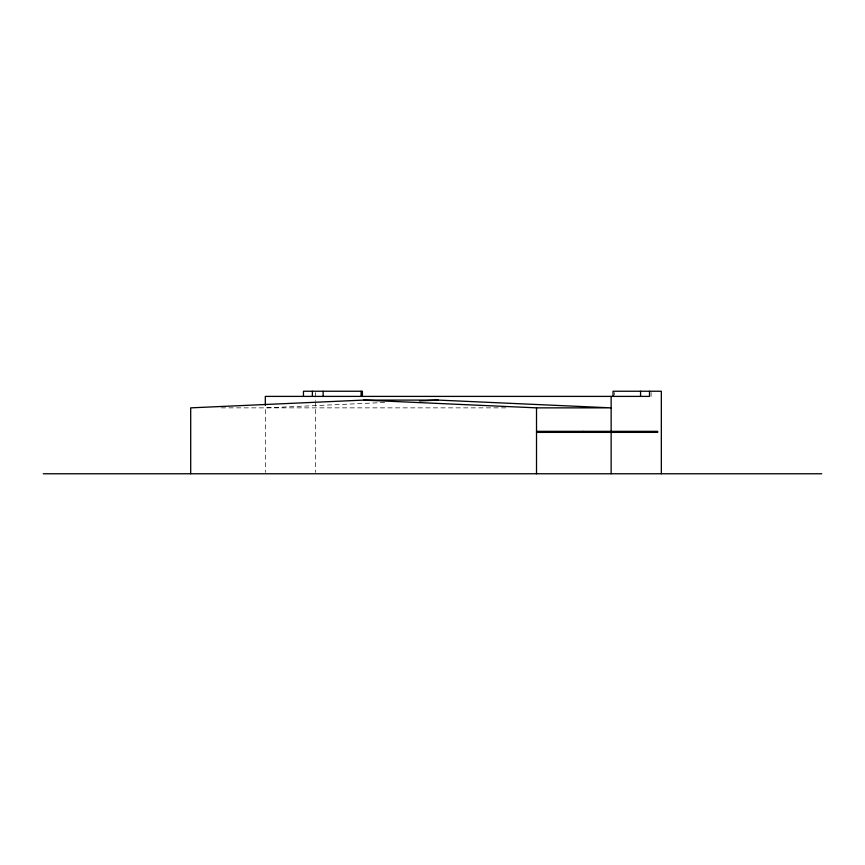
<?xml version="1.0" encoding="UTF-8"?>
<svg xmlns="http://www.w3.org/2000/svg" width="865" height="865" viewBox="0 0 865 865"><rect width="100%" height="100%" fill="white"/><g stroke="black" fill="none" stroke-linecap="round" stroke-linejoin="round"><path stroke-width="0.65" stroke-dasharray="4.33 3.24" d="M384.622 402.495L265.317 407.858L265.317 472.42M221.343 407.858L505.776 407.858M651.096 392.526L651.096 396.397M614.323 392.526L614.323 395.11M315.498 392.569L315.498 400.56M315.498 401.89L315.498 472.431"/><path stroke-width="1.3" d="M363.614 400.095L536.516 407.858L611.144 407.858L438.241 400.095L363.614 400.095L190.7 407.858L190.7 473.761M419.471 400.938L438.241 400.095M536.516 431.343L657.692 431.343L657.692 432.381L536.516 432.381M43.25 473.761L821.75 473.761M661.325 473.761L661.325 391.239L613.026 391.239L613.026 396.397M649.496 391.239L649.496 396.397L265.317 396.397L265.317 405.307M640.565 391.239L640.565 396.397M611.144 396.397L611.144 473.761M583.064 431.343L583.064 432.381M536.516 407.858L536.516 473.761M362.403 396.397L362.403 391.239L303.453 391.239L303.453 396.397M361.105 391.239L361.105 396.397M323.132 391.239L323.132 396.397M312.384 391.239L312.384 396.397"/></g></svg>
